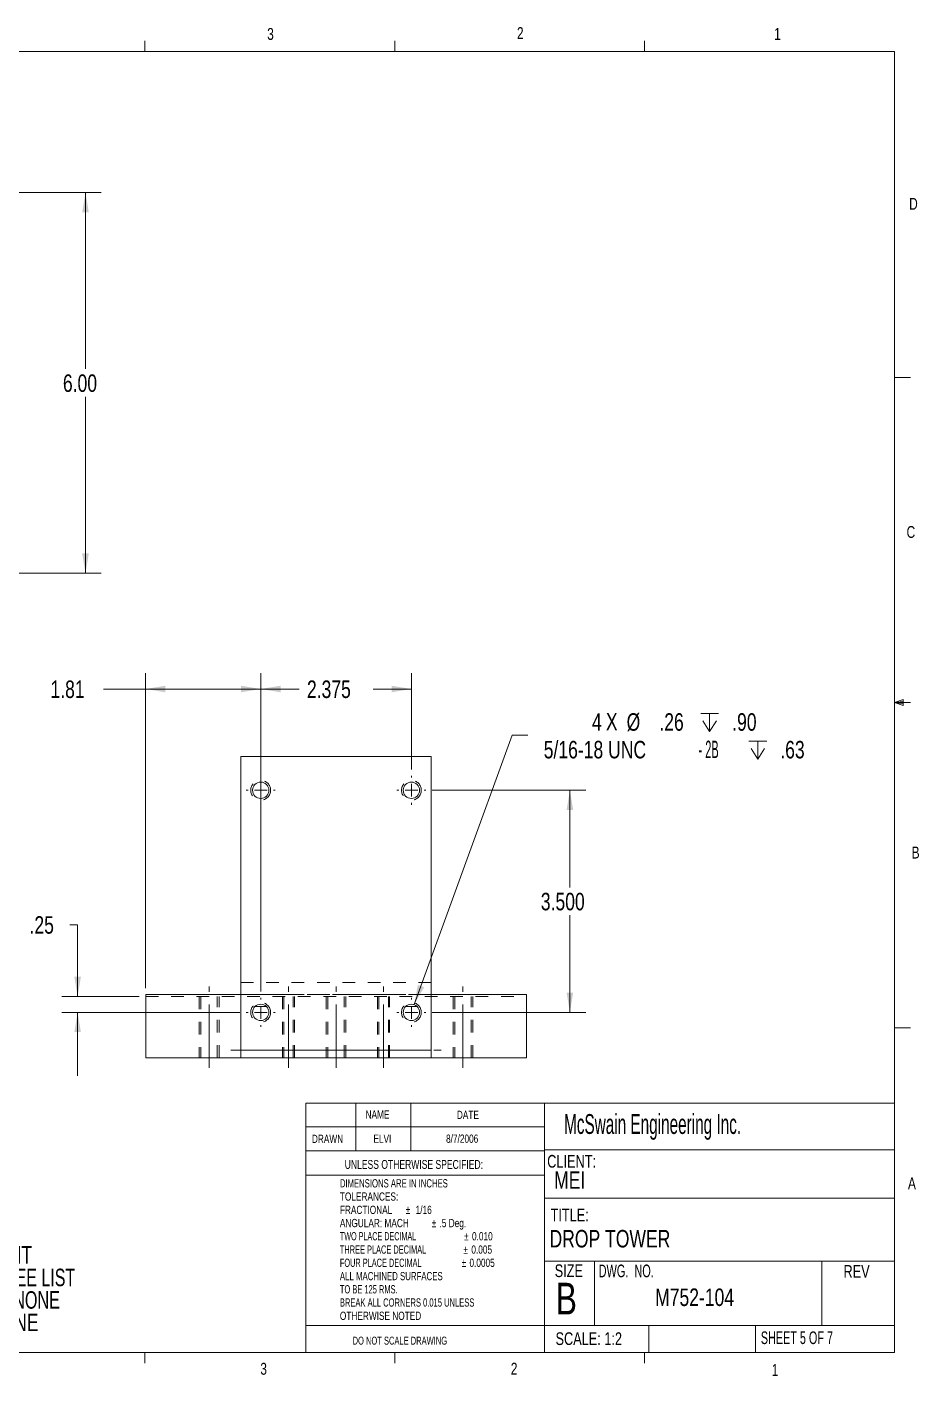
# Model space of a CAD drawing. Header units: inches. Extents: x 0.4 to 16.6, y 0.2 to 10.8.
# Drawn here: x 9.54 to 16.57, y 0.21 to 10.84 of the extents above; entities that cross this region are included whole.
import ezdxf

# ---------------------------------------------------------------- set-up
doc = ezdxf.new("R2010")
doc.units = ezdxf.units.IN
doc.header["$MEASUREMENT"] = 0
doc.linetypes.add('CENTERX2', pattern=[0.8, 0.5, -0.1, 0.1, -0.1])
doc.linetypes.add('HIDDEN', pattern=[0.075, 0.05, -0.025])
doc.layers.add('FORMAT', color=7, linetype='Continuous', lineweight=0)
doc.styles.add('SLDTEXTSTYLE0', font='TXT', dxfattribs={"width": 0.75})
doc.styles.add('SLDTEXTSTYLE1', font='TXT', dxfattribs={"width": 0.698864})
doc.styles.add('SLDTEXTSTYLE10', font='TXT', dxfattribs={"width": 0.6375})
doc.styles.add('SLDTEXTSTYLE11', font='TXT', dxfattribs={"width": 0.5775})
doc.styles.add('SLDTEXTSTYLE12', font='TXT', dxfattribs={"width": 0.6875})
doc.styles.add('SLDTEXTSTYLE13', font='TXT', dxfattribs={"width": 0.675})
doc.styles.add('SLDTEXTSTYLE14', font='TXT', dxfattribs={"width": 0.683824})
doc.styles.add('SLDTEXTSTYLE15', font='TXT', dxfattribs={"width": 0.692308})
doc.styles.add('SLDTEXTSTYLE18', font='TXT', dxfattribs={"width": 0.46875})
doc.styles.add('SLDTEXTSTYLE2', font='TXT', dxfattribs={"width": 0.631579})
doc.styles.add('SLDTEXTSTYLE3', font='TXT', dxfattribs={"width": 0.671053})
doc.styles.add('SLDTEXTSTYLE4', font='TXT', dxfattribs={"width": 0.666667})
doc.styles.add('SLDTEXTSTYLE5', font='TXT', dxfattribs={"width": 0.710526})
doc.styles.add('SLDTEXTSTYLE6', font='TXT', dxfattribs={"width": 0.65625})
doc.styles.add('SLDTEXTSTYLE7', font='TXT', dxfattribs={"width": 0.685345})
doc.styles.add('SLDTEXTSTYLE8', font='TXT', dxfattribs={"width": 0.642857})
doc.styles.add('SLDTEXTSTYLE9', font='TXT', dxfattribs={"width": 0.72})
doc.dimstyles.new('SLDDIMSTYLE0', dxfattribs={"dimtxt": 0.137795, "dimasz": 0.156, "dimexe": 0, "dimexo": 0.0625, "dimgap": 0.034449, "dimtad": 0, "dimtih": 1, "dimtoh": 1, "dimlfac": 2, "dimzin": 4, "dimdsep": 46, "dimtxsty": 'SLDTEXTSTYLE0', "dimsah": 1, "dimcen": 0.09, "dimadec": 0, "dimazin": 0, "dimtfac": 1, "dimtdec": 3, "dimtofl": 0, "dimtmove": 0, "dimatfit": 3, "dimfxl": 0, "dimtolj": 1, "dimtzin": 12, "dimarcsym": 0})
doc.dimstyles.new('SLDDIMSTYLE1', dxfattribs={"dimtxt": 0.137795, "dimasz": 0.156, "dimexe": 0, "dimexo": 0.0625, "dimgap": 0.034449, "dimtad": 0, "dimtih": 1, "dimtoh": 1, "dimlfac": 2, "dimzin": 12, "dimdsep": 46, "dimtxsty": 'SLDTEXTSTYLE0', "dimsah": 1, "dimcen": 0.09, "dimadec": 0, "dimazin": 0, "dimtfac": 1, "dimtdec": 3, "dimtofl": 0, "dimtmove": 0, "dimatfit": 3, "dimfxl": 0, "dimtolj": 1, "dimtzin": 12, "dimarcsym": 0})
doc.dimstyles.new('SLDDIMSTYLE3', dxfattribs={"dimtxt": 0.137795, "dimasz": 0.156, "dimexe": 0, "dimexo": 0.0625, "dimgap": 0.034449, "dimtad": 0, "dimtih": 1, "dimtoh": 1, "dimdec": 3, "dimlfac": 2, "dimzin": 12, "dimdsep": 46, "dimtxsty": 'SLDTEXTSTYLE0', "dimsah": 1, "dimcen": 0.09, "dimadec": 0, "dimazin": 0, "dimtfac": 1, "dimtdec": 3, "dimtofl": 0, "dimtmove": 0, "dimatfit": 3, "dimfxl": 0, "dimtolj": 1, "dimtzin": 12, "dimarcsym": 0})
doc.dimstyles.new('SLDDIMSTYLE7', dxfattribs={"dimtxt": 0.137795, "dimasz": 0.156, "dimexe": 0, "dimexo": 0.0625, "dimgap": 0.034449, "dimtad": 0, "dimtih": 1, "dimtoh": 1, "dimdec": 3, "dimlfac": 2, "dimzin": 4, "dimdsep": 46, "dimtxsty": 'SLDTEXTSTYLE0', "dimsah": 1, "dimcen": 0.09, "dimadec": 0, "dimazin": 0, "dimtfac": 1, "dimtdec": 3, "dimtofl": 0, "dimtmove": 0, "dimatfit": 3, "dimfxl": 0, "dimtolj": 1, "dimtzin": 12, "dimarcsym": 0})
doc.dimstyles.new('SLDDIMSTYLE8', dxfattribs={"dimtxt": 0.137795, "dimasz": 0.156, "dimexe": 0, "dimexo": 0.0625, "dimgap": 0.034449, "dimtad": 0, "dimtih": 1, "dimtoh": 1, "dimlfac": 2, "dimzin": 12, "dimdsep": 46, "dimtxsty": 'SLDTEXTSTYLE0', "dimsah": 1, "dimcen": 0.09, "dimadec": 0, "dimazin": 0, "dimtfac": 1, "dimtdec": 3, "dimtofl": 0, "dimtmove": 0, "dimatfit": 3, "dimfxl": 0, "dimtolj": 1, "dimtzin": 12, "dimarcsym": 0})

# ---------------------------------------------------------------- blocks, each defined once
blk = doc.blocks.new('SW_NOTE_0')
at = {"color": 7, "linetype": 'Continuous', "lineweight": 0, "char_height": 0.065, "attachment_point": 1}
for s, insert, style in [('DIMENSIONS ARE IN INCHES', (0, 0.083), 'SLDTEXTSTYLE1'), ('TOLERANCES:', (0, -0.021), 'SLDTEXTSTYLE0'), ('FRACTIONAL', (0, -0.126), 'SLDTEXTSTYLE0'), ('%%p', (0.518, -0.126), 'SLDTEXTSTYLE0'), (' 1/16', (0.579, -0.126), 'SLDTEXTSTYLE0'), ('ANGULAR: MACH', (0, -0.23), 'SLDTEXTSTYLE0'), ('%%p', (0.723, -0.23), 'SLDTEXTSTYLE0'), ('.5 Deg.', (0.785, -0.23), 'SLDTEXTSTYLE0'), ('TWO PLACE DECIMAL    ', (0, -0.334), 'SLDTEXTSTYLE2'), ('%%p', (0.979, -0.334), 'SLDTEXTSTYLE0'), ('0.010', (1.041, -0.334), 'SLDTEXTSTYLE0'), ('THREE PLACE DECIMAL  ', (0, -0.439), 'SLDTEXTSTYLE3'), ('%%p', (0.974, -0.439), 'SLDTEXTSTYLE0'), ('0.005', (1.036, -0.439), 'SLDTEXTSTYLE0'), ('FOUR PLACE DECIMAL  ', (0, -0.543), 'SLDTEXTSTYLE4'), ('%%p', (0.959, -0.543), 'SLDTEXTSTYLE0'), ('0.0005', (1.021, -0.543), 'SLDTEXTSTYLE0'), ('ALL MACHINED SURFACES', (0, -0.648), 'SLDTEXTSTYLE5'), ('TO BE 125 RMS.', (0, -0.752), 'SLDTEXTSTYLE6'), ('BREAK ALL CORNERS 0.015 UNLESS ', (0, -0.856), 'SLDTEXTSTYLE7'), ('OTHERWISE NOTED', (0, -0.961), 'SLDTEXTSTYLE0')]:
    blk.add_mtext(s, dxfattribs=dict(at, insert=insert, style=style))
blk = doc.blocks.new('SW_NOTE_1')
at = {"color": 7, "linetype": 'Continuous', "lineweight": 0, "char_height": 0.1378, "attachment_point": 1}
for s, insert, style in [('DET # 104', (0, 0.176), 'SLDTEXTSTYLE8'), ('PLATTEN', (0, -0.001), 'SLDTEXTSTYLE0'), ("NO. REQ'D: 1", (0, -0.178), 'SLDTEXTSTYLE13'), ("MAT'L: WLMT", (0, -0.355), 'SLDTEXTSTYLE0'), ('STK. SIZE: SEE LIST', (0, -0.533), 'SLDTEXTSTYLE14'), ('HT. TREAT: NONE', (0, -0.71), 'SLDTEXTSTYLE15'), ('FINISH: NONE', (0, -0.887), 'SLDTEXTSTYLE0')]:
    blk.add_mtext(s, dxfattribs=dict(at, insert=insert, style=style))
blk = doc.blocks.new('*D20')
at = {"color": 7, "linetype": 'Continuous', "lineweight": 0}
for p, q in [((7.391, 9.532), (10.124, 9.532)), ((10.001, 9.532), (10.001, 8.142)), ((10.001, 6.532), (10.001, 7.923)), ((7.391, 6.532), (10.124, 6.532))]:
    blk.add_line(p, q, dxfattribs=at)
for points in [[(10.001, 9.532), (9.975, 9.376), (10.027, 9.376)], [(10.001, 6.532), (10.027, 6.688), (9.975, 6.688)]]:
    blk.add_solid(points, dxfattribs=at)
at = {"color": 7, "linetype": 'Continuous', "lineweight": 0, "insert": (9.823, 8.099), "char_height": 0.1378, "attachment_point": 1, "style": 'SLDTEXTSTYLE0'}
blk.add_mtext('6.00', dxfattribs=at)
blk = doc.blocks.new('SW_SYMBOL_HOLE_DEPTH')
at = {"color": 0, "linetype": 'Continuous', "lineweight": 0}
for p, q in [((0, 34.4), (31.5, 34.4)), ((15.7, 34.4), (15.7, 3)), ((3.9, 21.9), (15.7, 3)), ((27.6, 21.9), (15.7, 3))]:
    blk.add_line(p, q, dxfattribs=at)
blk = doc.blocks.new('*D51')
at = {"color": 7, "linetype": 'Continuous', "lineweight": 0}
for p, q in [((12.591, 3.133), (13.362, 5.255)), ((13.362, 5.255), (13.487, 5.255))]:
    blk.add_line(p, q, dxfattribs=at)
blk.add_solid([(12.591, 3.133), (12.669, 3.27), (12.62, 3.288)], dxfattribs=at)
at = {"color": 7, "linetype": 'Continuous', "lineweight": 0, "xscale": 0.004470703125, "yscale": 0.004470703125, "zscale": 0.004470703125}
for p in [(14.849, 5.272), (15.229, 5.054)]:
    blk.add_blockref('SW_SYMBOL_HOLE_DEPTH', p, dxfattribs=at)
at = {"color": 7, "linetype": 'Continuous', "lineweight": 0, "attachment_point": 1}
for s, insert, char_height, style in [('4', (13.992, 5.429), 0.138, 'SLDTEXTSTYLE0'), ('X ', (14.102, 5.431), 0.1378, 'SLDTEXTSTYLE0'), ('%%c', (14.265, 5.429), 0.1378, 'SLDTEXTSTYLE0'), ('.26', (14.523, 5.429), 0.1378, 'SLDTEXTSTYLE0'), ('.90', (15.097, 5.429), 0.1378, 'SLDTEXTSTYLE0'), ('5/16-18 UNC', (13.612, 5.211), 0.1378, 'SLDTEXTSTYLE0'), (' - 2B ', (14.808, 5.213), 0.1378, 'SLDTEXTSTYLE18'), ('.63', (15.476, 5.211), 0.1378, 'SLDTEXTSTYLE0')]:
    blk.add_mtext(s, dxfattribs=dict(at, insert=insert, char_height=char_height, style=style))
blk = doc.blocks.new('*D53')
at = {"color": 7, "linetype": 'Continuous', "lineweight": 0}
for p, q in [((12.733, 4.822), (13.943, 4.822)), ((13.818, 4.822), (13.818, 4.057)), ((13.818, 3.072), (13.818, 3.838)), ((12.733, 3.072), (13.943, 3.072))]:
    blk.add_line(p, q, dxfattribs=at)
for points in [[(13.818, 4.822), (13.792, 4.666), (13.844, 4.666)], [(13.818, 3.072), (13.844, 3.228), (13.792, 3.228)]]:
    blk.add_solid(points, dxfattribs=at)
at = {"color": 7, "linetype": 'Continuous', "lineweight": 0, "insert": (13.589, 4.014), "char_height": 0.1378, "attachment_point": 1, "style": 'SLDTEXTSTYLE0'}
blk.add_mtext('3.500', dxfattribs=at)
blk = doc.blocks.new('*D54')
at = {"color": 7, "linetype": 'Continuous', "lineweight": 0}
for p, q in [((11.382, 4.986), (11.382, 5.745)), ((12.569, 4.986), (12.569, 5.745)), ((11.382, 5.62), (11.684, 5.62)), ((12.569, 5.62), (12.267, 5.62))]:
    blk.add_line(p, q, dxfattribs=at)
for points in [[(11.382, 5.62), (11.538, 5.594), (11.538, 5.646)], [(12.569, 5.62), (12.413, 5.646), (12.413, 5.594)]]:
    blk.add_solid(points, dxfattribs=at)
at = {"color": 7, "linetype": 'Continuous', "lineweight": 0, "insert": (11.746, 5.687), "char_height": 0.1378, "attachment_point": 1, "style": 'SLDTEXTSTYLE0'}
blk.add_mtext('2.375', dxfattribs=at)
blk = doc.blocks.new('*D55')
at = {"color": 7, "linetype": 'Continuous', "lineweight": 0}
for p, q in [((9.877, 3.763), (9.939, 3.763)), ((9.939, 3.763), (9.939, 3.197)), ((10.425, 3.197), (9.814, 3.197)), ((11.217, 3.072), (9.814, 3.072)), ((9.939, 3.072), (9.939, 2.572))]:
    blk.add_line(p, q, dxfattribs=at)
for points in [[(9.939, 3.197), (9.965, 3.353), (9.913, 3.353)], [(9.939, 3.072), (9.913, 2.916), (9.965, 2.916)]]:
    blk.add_solid(points, dxfattribs=at)
at = {"color": 7, "linetype": 'Continuous', "lineweight": 0, "insert": (9.56, 3.83), "char_height": 0.1378, "attachment_point": 1, "style": 'SLDTEXTSTYLE0'}
blk.add_mtext('.25', dxfattribs=at)
blk = doc.blocks.new('*D56')
at = {"color": 7, "linetype": 'Continuous', "lineweight": 0}
for p, q in [((10.475, 3.263), (10.475, 5.745)), ((11.382, 3.236), (11.382, 5.745)), ((10.475, 5.62), (10.144, 5.62)), ((11.382, 5.62), (10.475, 5.62))]:
    blk.add_line(p, q, dxfattribs=at)
for points in [[(10.475, 5.62), (10.631, 5.594), (10.631, 5.646)], [(11.382, 5.62), (11.226, 5.646), (11.226, 5.594)]]:
    blk.add_solid(points, dxfattribs=at)
at = {"color": 7, "linetype": 'Continuous', "lineweight": 0, "insert": (9.725, 5.687), "char_height": 0.1378, "attachment_point": 1, "style": 'SLDTEXTSTYLE0'}
blk.add_mtext('1.81', dxfattribs=at)
blk = doc.blocks.new('SW_CENTERMARKSYMBOL_17')
at = {"color": 7, "linetype": 'Continuous', "lineweight": 0}
for p, q in [((0, 0.1), (0, 0.11425)), ((-0.1, 0), (-0.11425, 0)), ((0, 0), (-0.05, 0)), ((0, 0), (0, 0.05)), ((0, 0), (0, -0.05)), ((0, 0), (0.05, 0)), ((0.1, 0), (0.11425, 0)), ((0, -0.1), (0, -0.11425))]:
    blk.add_line(p, q, dxfattribs=at)
blk = doc.blocks.new('SW_CENTERMARKSYMBOL_18')
at = {"color": 7, "linetype": 'Continuous', "lineweight": 0}
for p, q in [((0, 0.1), (0, 0.11425)), ((-0.1, 0), (-0.11425, 0)), ((0, 0), (-0.05, 0)), ((0, 0), (0, 0.05)), ((0, 0), (0, -0.05)), ((0, 0), (0.05, 0)), ((0.1, 0), (0.11425, 0)), ((0, -0.1), (0, -0.11425))]:
    blk.add_line(p, q, dxfattribs=at)
blk = doc.blocks.new('SW_CENTERMARKSYMBOL_19')
at = {"color": 7, "linetype": 'Continuous', "lineweight": 0}
for p, q in [((0, 0.1), (0, 0.11425)), ((-0.1, 0), (-0.11425, 0)), ((0, 0), (-0.05, 0)), ((0, 0), (0, 0.05)), ((0, 0), (0, -0.05)), ((0, 0), (0.05, 0)), ((0.1, 0), (0.11425, 0)), ((0, -0.1), (0, -0.11425))]:
    blk.add_line(p, q, dxfattribs=at)
blk = doc.blocks.new('SW_CENTERMARKSYMBOL_20')
at = {"color": 7, "linetype": 'Continuous', "lineweight": 0}
for p, q in [((0, 0.1), (0, 0.11425)), ((-0.1, 0), (-0.11425, 0)), ((0, 0), (-0.05, 0)), ((0, 0), (0, 0.05)), ((0, 0), (0, -0.05)), ((0, 0), (0.05, 0)), ((0.1, 0), (0.11425, 0)), ((0, -0.1), (0, -0.11425))]:
    blk.add_line(p, q, dxfattribs=at)

msp = doc.modelspace()

# ---------------------------------------------------------------- linework, layer by layer
at = {"color": 7, "linetype": 'Continuous', "lineweight": 0}
for p, q in [((0.62625, 10.64207), (16.37625, 10.64207)), ((10.46975, 10.64207), (10.46975, 10.72687)), ((12.4385, 10.64207), (12.4385, 10.72687)), ((14.40725, 10.64207), (14.40725, 10.72687)), ((16.37625, 0.39207), (16.37625, 10.64207)), ((16.37625, 8.07529), (16.50125, 8.07529)), ((16.37625, 5.51279), (16.44343, 5.5368)), ((16.44343, 5.5368), (16.44343, 5.49021)), ((16.37625, 5.51279), (16.44343, 5.52183)), ((16.37625, 5.51279), (16.50125, 5.51279)), ((16.37625, 5.51279), (16.44343, 5.49021)), ((16.37625, 5.51279), (16.44343, 5.50248)), ((16.37625, 2.95029), (16.50125, 2.95029)), ((11.73705, 2.35642), (11.73705, 0.39207)), ((11.73705, 2.35642), (16.37625, 2.35642)), ((12.13223, 2.35642), (12.13223, 1.98142)), ((12.56334, 2.35642), (12.56334, 1.98142)), ((13.61753, 2.35642), (13.61753, 0.39207)), ((11.73705, 2.16892), (13.61753, 2.16892)), ((11.73705, 1.98142), (13.61753, 1.98142)), ((13.61753, 1.98927), (16.37625, 1.98927)), ((13.61753, 1.78795), (11.73705, 1.78795)), ((13.61753, 1.6072), (16.37625, 1.6072)), ((13.61753, 1.11194), (16.37625, 1.11194)), ((14.01308, 1.11194), (14.01308, 0.60496)), ((15.80432, 1.11194), (15.80432, 0.60496)), ((13.61753, 0.60496), (11.73705, 0.60496)), ((13.61753, 0.60496), (16.37625, 0.60496)), ((14.44067, 0.60496), (14.44067, 0.39207)), ((15.27986, 0.60496), (15.27986, 0.39207)), ((16.37625, 0.39207), (0.62625, 0.39207)), ((10.46975, 0.39207), (10.46975, 0.30727)), ((12.4385, 0.39207), (12.4385, 0.30727)), ((14.40725, 0.39207), (14.40725, 0.30727))]:
    msp.add_line(p, q, dxfattribs=at)
at = {"color": 7, "linetype": 'Continuous', "lineweight": 15}
for p, q in [((11.22527, 5.08777), (11.22527, 2.77527)), ((11.22527, 5.08777), (12.72527, 5.08777)), ((12.72527, 5.08777), (12.72527, 2.77527)), ((10.47527, 3.21277), (10.47527, 2.71277)), ((10.47527, 3.21277), (11.22527, 3.21277)), ((12.72527, 3.21277), (13.47527, 3.21277)), ((13.47527, 3.21277), (13.47527, 2.71277)), ((11.33797, 3.11902), (11.42488, 3.11902)), ((12.52547, 3.11902), (12.61238, 3.11902)), ((11.22527, 2.77527), (12.72527, 2.77527)), ((11.22527, 2.71277), (11.22527, 2.77527)), ((12.72527, 2.71277), (12.72527, 2.77527)), ((10.47527, 2.71277), (11.22527, 2.71277)), ((12.72527, 2.71277), (11.22527, 2.71277)), ((12.72527, 2.71277), (13.47527, 2.71277))]:
    msp.add_line(p, q, dxfattribs=at)
at = {"color": 9, "linetype": 'HIDDEN', "lineweight": 0}
for p, q in [((11.22527, 3.30652), (12.72527, 3.30652)), ((10.47527, 3.19715), (13.47527, 3.19715)), ((10.91102, 3.19715), (10.91102, 2.71277)), ((11.03952, 2.71277), (11.03952, 3.19715)), ((11.22527, 3.21277), (12.72527, 3.21277)), ((11.56289, 3.19715), (11.56289, 2.71277)), ((11.63764, 2.71277), (11.63764, 3.19715)), ((11.91102, 3.19715), (11.91102, 2.71277)), ((12.03952, 2.71277), (12.03952, 3.19715)), ((12.31289, 3.19715), (12.31289, 2.71277)), ((12.38764, 2.71277), (12.38764, 3.19715)), ((12.91102, 3.19715), (12.91102, 2.71277)), ((13.03952, 2.71277), (13.03952, 3.19715)), ((11.42488, 3.11902), (11.42506, 3.11902)), ((12.61238, 3.11902), (12.61256, 3.11902))]:
    msp.add_line(p, q, dxfattribs=at)
at = {"color": 7, "linetype": 'HIDDEN', "lineweight": 0}
for p, q in [((10.89714, 3.19715), (10.89714, 2.71277)), ((11.05339, 2.71277), (11.05339, 3.19715)), ((11.55277, 3.19715), (11.55277, 2.71277)), ((11.64777, 2.71277), (11.64777, 3.19715)), ((11.89714, 3.19715), (11.89714, 2.71277)), ((12.05339, 2.71277), (12.05339, 3.19715)), ((12.30277, 3.19715), (12.30277, 2.71277)), ((12.39777, 2.71277), (12.39777, 3.19715)), ((12.89714, 3.19715), (12.89714, 2.71277)), ((13.05339, 2.71277), (13.05339, 3.19715))]:
    msp.add_line(p, q, dxfattribs=at)
at = {"color": 7, "linetype": 'CENTERX2', "lineweight": 0}
for p, q in [((10.97527, 2.63403), (10.97527, 3.27589)), ((11.14653, 3.21277), (12.80401, 3.21277)), ((11.60027, 2.63403), (11.60027, 3.27589)), ((11.97527, 2.63403), (11.97527, 3.27589)), ((12.35027, 2.63403), (12.35027, 3.27589)), ((12.97527, 2.63403), (12.97527, 3.27589)), ((11.14653, 2.77527), (12.80401, 2.77527))]:
    msp.add_line(p, q, dxfattribs=at)
at = {"color": 7, "linetype": 'HIDDEN', "lineweight": 0}
for centre in [(11.38152, 4.82215), (12.56902, 4.82215), (11.38152, 3.07215), (12.56902, 3.07215)]:
    msp.add_circle(centre, 0.07812, dxfattribs=at)
at = {"color": 7, "linetype": 'Continuous', "lineweight": 15}
for centre in [(11.38152, 4.82215), (12.56902, 4.82215), (11.38152, 3.07215), (12.56902, 3.07215)]:
    msp.add_circle(centre, 0.06425, dxfattribs=at)

# ---------------------------------------------------------------- block references
at = {"color": 7, "linetype": 'Continuous', "lineweight": 0}
for name, p in [('SW_CENTERMARKSYMBOL_20', (11.38152, 4.82215)), ('SW_CENTERMARKSYMBOL_19', (12.56902, 4.82215)), ('SW_CENTERMARKSYMBOL_18', (11.38152, 3.07215)), ('SW_CENTERMARKSYMBOL_17', (12.56902, 3.07215)), ('SW_NOTE_1', (8.70118, 1.5852)), ('SW_NOTE_0', (12.00558, 1.67443))]:
    msp.add_blockref(name, p, dxfattribs=at)

# ---------------------------------------------------------------- texts
at = {"color": 7, "linetype": 'Continuous', "lineweight": 0, "attachment_point": 1}
for s, insert, char_height, style in [('3', (11.43273, 10.82842), 0.09375, 'SLDTEXTSTYLE0'), ('2', (13.40099, 10.8351), 0.09375, 'SLDTEXTSTYLE0'), ('1', (15.4274, 10.82897), 0.09375, 'SLDTEXTSTYLE0'), ('D', (16.49132, 9.4899), 0.09375, 'SLDTEXTSTYLE0'), ('C', (16.47118, 6.90398), 0.09375, 'SLDTEXTSTYLE0'), ('B', (16.51148, 4.37799), 0.09375, 'SLDTEXTSTYLE0'), ('NAME', (12.20789, 2.2996), 0.065, 'SLDTEXTSTYLE0'), ('DATE', (12.92719, 2.2971), 0.065, 'SLDTEXTSTYLE0'), ('DRAWN', (11.78499, 2.10808), 0.065, 'SLDTEXTSTYLE0'), ('ELVI', (12.26985, 2.10902), 0.065, 'SLDTEXTSTYLE0'), ('8/7/2006', (12.84229, 2.10931), 0.065, 'SLDTEXTSTYLE0'), ('CLIENT:', (13.6393, 1.94847), 0.1, 'SLDTEXTSTYLE0'), ('UNLESS OTHERWISE SPECIFIED:', (12.04357, 1.90892), 0.07, 'SLDTEXTSTYLE9'), ('MEI', (13.69377, 1.81963), 0.137795, 'SLDTEXTSTYLE0'), ('A', (16.48208, 1.77153), 0.09375, 'SLDTEXTSTYLE0'), ('TITLE:', (13.66575, 1.52531), 0.1, 'SLDTEXTSTYLE0'), ('DROP TOWER', (13.65762, 1.35744), 0.137795, 'SLDTEXTSTYLE0'), ('SIZE', (13.69828, 1.0861), 0.1, 'SLDTEXTSTYLE0'), ('DWG.  NO.', (14.04478, 1.0847), 0.1, 'SLDTEXTSTYLE8'), ('REV', (15.97408, 1.08079), 0.1, 'SLDTEXTSTYLE0'), ('B', (13.70617, 0.94128), 0.25, 'SLDTEXTSTYLE0'), ('M752-104', (14.48961, 0.8961), 0.137795, 'SLDTEXTSTYLE0'), ('SCALE: 1:2', (13.70494, 0.55093), 0.1, 'SLDTEXTSTYLE0'), ('SHEET 5 OF 7', (15.32271, 0.5583), 0.1, 'SLDTEXTSTYLE10'), ('DO NOT SCALE DRAWING', (12.10579, 0.5165), 0.0625, 'SLDTEXTSTYLE12'), ('3', (11.37877, 0.31052), 0.09375, 'SLDTEXTSTYLE0'), ('2', (13.3523, 0.31134), 0.09375, 'SLDTEXTSTYLE0'), ('1', (15.40832, 0.30027), 0.09375, 'SLDTEXTSTYLE0')]:
    msp.add_mtext(s, dxfattribs=dict(at, insert=insert, char_height=char_height, style=style))
at = {"layer": 'FORMAT', "color": 7, "insert": (13.77215, 2.27031), "char_height": 0.15625, "attachment_point": 1, "style": 'SLDTEXTSTYLE11'}
msp.add_mtext('McSwain Engineering Inc.', dxfattribs=at)

# ---------------------------------------------------------------- dimensions: what is measured, and where the dimension line sits
at = {"color": 7, "linetype": 'Continuous', "lineweight": 0}
for base, p1, p2, dimstyle, override, picture, middle in [((10.00065, 6.5323), (2.96686, 9.5323), (2.96686, 6.5323), 'SLDDIMSTYLE0', {"dimtxt": 0.137795, "dimasz": 0.156, "dimexe": 0.125, "dimexo": 0.05, "dimgap": 0.06, "dimtad": 0, "dimtih": 1, "dimtoh": 1, "dimlfac": 2, "dimzin": 4, "dimtzin": 12}, '*D20', (10.00065, 8.0323)), ((13.81759, 4.82215), (12.56902, 3.07215), (12.56902, 4.82215), 'SLDDIMSTYLE7', {"dimtxt": 0.137795, "dimasz": 0.156, "dimexe": 0.125, "dimexo": 0.05, "dimgap": 0.06, "dimtad": 0, "dimtih": 1, "dimtoh": 1, "dimlfac": 2, "dimzin": 4, "dimtzin": 12}, '*D53', (13.81759, 3.94715)), ((9.93946, 3.19715), (11.38152, 3.07215), (10.47527, 3.19715), 'SLDDIMSTYLE1', {"dimtxt": 0.137795, "dimasz": 0.156, "dimexe": 0.125, "dimexo": 0.05, "dimgap": 0.06, "dimtad": 0, "dimtih": 1, "dimtoh": 1, "dimlfac": 2, "dimzin": 12, "dimtzin": 12}, '*D55', (9.93946, 3.76334))]:
    dim = msp.add_linear_dim(base=base, p1=p1, p2=p2, angle=90, dimstyle=dimstyle, override=override, dxfattribs=at)
    dim.commit()
    dim.dimension.update_dxf_attribs({"geometry": picture, "text_midpoint": middle, "dimtype": 160})
for base, p1, p2, dimstyle, picture, middle in [((10.47527, 5.61989), (11.38152, 3.07215), (10.47527, 3.21277), 'SLDDIMSTYLE1', '*D56', (9.90336, 5.61989)), ((11.38152, 5.61989), (12.56902, 4.82215), (11.38152, 4.82215), 'SLDDIMSTYLE3', '*D54', (11.97527, 5.61989))]:
    dim = msp.add_linear_dim(base=base, p1=p1, p2=p2, dimstyle=dimstyle, override={"dimtxt": 0.137795, "dimasz": 0.156, "dimexe": 0.125, "dimexo": 0.05, "dimgap": 0.06, "dimtad": 0, "dimtih": 1, "dimtoh": 1, "dimlfac": 2, "dimzin": 12, "dimtzin": 12}, dxfattribs=at)
    dim.commit()
    dim.dimension.update_dxf_attribs({"geometry": picture, "text_midpoint": middle, "dimtype": 160})
dim = msp.add_diameter_dim_2p(p1=(12.54708, 3.01176), p2=(12.59096, 3.13253), text='4X %%c .26 {\\fGDT;x} .90\\P5/16-18 UNC - 2B {\\fGDT;x} .63', dimstyle='SLDDIMSTYLE8', override={"dimtxt": 0.137795, "dimasz": 0.156, "dimexe": 0.125, "dimexo": 0.05, "dimgap": 0.06, "dimtad": 0, "dimtih": 1, "dimtoh": 1, "dimlfac": 2, "dimzin": 12, "dimpost": '<>', "dimtzin": 12}, dxfattribs=at)
dim.commit()
dim.dimension.update_dxf_attribs({"geometry": '*D51', "text_midpoint": (14.5648, 5.25534), "dimtype": 163})

doc.saveas('drawing.dxf')
